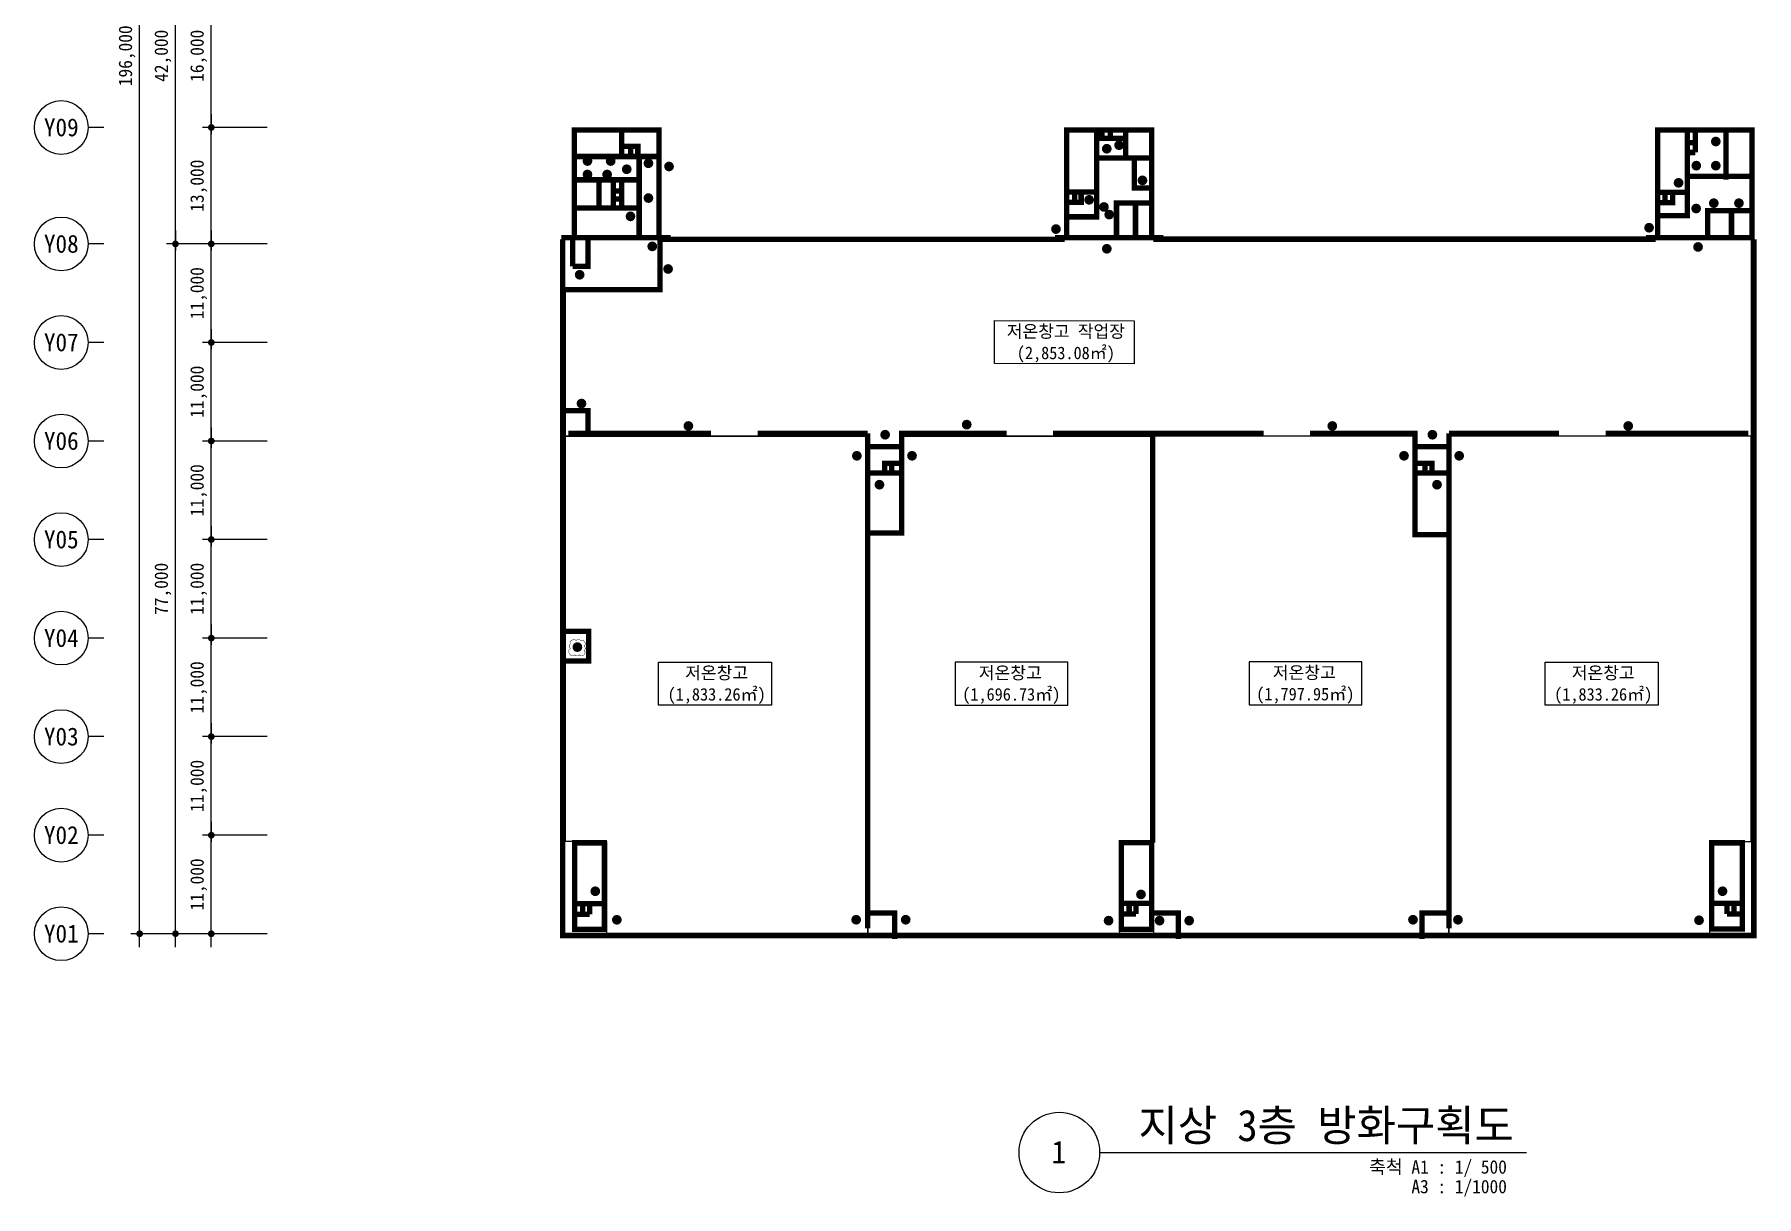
# Model space of a CAD drawing. Header units: millimetres. Extents: x 1075590 to 2680347, y 170599 to 729436.
# Drawn here: x 1075590 to 1267894, y 170599 to 300317 of the extents above; entities that cross this region are included whole.
import ezdxf
from ezdxf.enums import TextEntityAlignment as Align

# ---------------------------------------------------------------- set-up
doc = ezdxf.new("R2010")
doc.units = ezdxf.units.MM
doc.header["$LTSCALE"] = 5
doc.header["$MEASUREMENT"] = 0
doc.header["$PDSIZE"] = -10
for name, pattern in [('DASHDOTX2', [2, 1, -0.5, 0, -0.5]), ('HID', [2, 1.1, -0.9]), ('HIDDEN', [0.375, 0.25, -0.125]), ('PHANTOM2', [1.25, 0.625, -0.125, 0.125, -0.125, 0.125, -0.125])]:
    doc.linetypes.add(name, pattern=pattern)
doc.layers.get('0').update_dxf_attribs({"linetype": 'CONTINUOUS'})
doc.layers.get('Defpoints').update_dxf_attribs({"color": 153, "linetype": 'CONTINUOUS'})
doc.layers.add('0_방화구획 면적', color=7, linetype='CONTINUOUS', plot=False)
for name, color, linetype, lineweight in [('A-AXIS-BUBL', 7, 'CONTINUOUS', 25), ('A-DIMS', 7, 'CONTINUOUS', 25), ('A-DWXM-SHUT', 4, 'HID', 25), ('A-MKXS-MAK2', 3, 'DASHDOTX2', 25), ('A-XXXX-FIRE', 4, 'HIDDEN', 25), ('A-XXXX-SYMB', 7, 'CONTINUOUS', 25), ('A-XXXX-TXT1', 3, 'CONTINUOUS', 25), ('A-XXXX-TXT2', 3, 'CONTINUOUS', 25), ('REV-202205', 20, 'CONTINUOUS', 25)]:
    doc.layers.add(name, color=color, linetype=linetype, lineweight=lineweight)
doc.styles.add('HY울릉도L', font='')
doc.styles.add('돋움체', font='')
doc.styles.add('맑은고딕', font='')
doc.styles.get('HY울릉도L').set_extended_font_data('HYwulM')
doc.styles.get('돋움체').set_extended_font_data('DotumChe')
doc.styles.get('맑은고딕').set_extended_font_data('DotumChe')
doc.dimstyles.new('CDIM', dxfattribs={"dimtxt": 3, "dimasz": 1.5, "dimexe": 2, "dimexo": 1, "dimgap": 1, "dimtad": 1, "dimdec": 0, "dimrnd": 0.5, "dimzin": 0, "dimdsep": 32, "dimlunit": 6, "dimtxsty": 'HY울릉도L', "dimblk1": '_CIDOT', "dimblk2": '_CIDOT', "dimsah": 1, "dimcen": 5.5, "dimclrd": 2, "dimclre": 2, "dimclrt": 7, "dimadec": 0, "dimazin": 0, "dimtfac": 1, "dimtdec": 0, "dimtix": 1, "dimtmove": 2, "dimatfit": 1, "dimldrblk": '_CIDOT', "dimfxl": 1, "dimtolj": 1, "dimtzin": 0, "dimlwd": -1, "dimarcsym": 0})

# ---------------------------------------------------------------- blocks, each defined once
blk = doc.blocks.new('_CIDOT')
at = {"color": 0, "linetype": 'ByBlock'}
blk.add_line((2, 0), (-1, 0), dxfattribs=at)
at = {"color": 0, "linetype": 'ByBlock', "const_width": 0.5}
blk.add_lwpolyline([(-0.25, 0, 1), (0.25, 0, 1)], format="xyb", close=True, dxfattribs=at)
blk = doc.blocks.new('*D4')
at = {"layer": 'A-DIMS', "lineweight": -2, "transparency": 16777216}
for p, q in [((93193, 67121), (85943, 67121)), ((93193, 56121), (85943, 56121))]:
    blk.add_line(p, q, dxfattribs=at)
at = {"layer": 'A-DIMS', "transparency": 16777216}
blk.add_line((86943, 56871), (86943, 66371), dxfattribs=at)
at = {"layer": 'Defpoints', "color": 0, "transparency": 16777216}
for p in [(86943, 67121), (93693, 67121), (93693, 56121)]:
    blk.add_point(p, dxfattribs=at)
at = {"layer": 'A-DIMS', "transparency": 16777216, "xscale": 750, "yscale": 750, "zscale": 750}
for p, rotation in [((86943, 67121), 90), ((86943, 56121), 270)]:
    blk.add_blockref('_CIDOT', p, dxfattribs=dict(at, rotation=rotation))
at = {"layer": 'A-DIMS', "color": 3, "transparency": 16777216, "insert": (85538, 61621), "char_height": 1500, "attachment_point": 5, "rotation": 90, "style": '맑은고딕'}
blk.add_mtext('\\A1;11,000', dxfattribs=at)
blk = doc.blocks.new('*D5')
at = {"layer": 'A-DIMS', "lineweight": -2, "transparency": 16777216}
for p, q in [((93193, 78121), (85943, 78121)), ((93193, 67121), (85943, 67121))]:
    blk.add_line(p, q, dxfattribs=at)
at = {"layer": 'A-DIMS', "transparency": 16777216}
blk.add_line((86943, 67871), (86943, 77371), dxfattribs=at)
at = {"layer": 'Defpoints', "color": 0, "transparency": 16777216}
for p in [(86943, 78121), (93693, 78121), (93693, 67121)]:
    blk.add_point(p, dxfattribs=at)
at = {"layer": 'A-DIMS', "transparency": 16777216, "xscale": 750, "yscale": 750, "zscale": 750}
for p, rotation in [((86943, 78121), 90), ((86943, 67121), 270)]:
    blk.add_blockref('_CIDOT', p, dxfattribs=dict(at, rotation=rotation))
at = {"layer": 'A-DIMS', "color": 3, "transparency": 16777216, "insert": (85538, 72621), "char_height": 1500, "attachment_point": 5, "rotation": 90, "style": '맑은고딕'}
blk.add_mtext('\\A1;11,000', dxfattribs=at)
blk = doc.blocks.new('*D6')
at = {"layer": 'A-DIMS', "lineweight": -2, "transparency": 16777216}
for p, q in [((93193, 89121), (85943, 89121)), ((93193, 78121), (85943, 78121))]:
    blk.add_line(p, q, dxfattribs=at)
at = {"layer": 'A-DIMS', "transparency": 16777216}
blk.add_line((86943, 78871), (86943, 88371), dxfattribs=at)
at = {"layer": 'Defpoints', "color": 0, "transparency": 16777216}
for p in [(86943, 89121), (93693, 89121), (93693, 78121)]:
    blk.add_point(p, dxfattribs=at)
at = {"layer": 'A-DIMS', "transparency": 16777216, "xscale": 750, "yscale": 750, "zscale": 750}
for p, rotation in [((86943, 89121), 90), ((86943, 78121), 270)]:
    blk.add_blockref('_CIDOT', p, dxfattribs=dict(at, rotation=rotation))
at = {"layer": 'A-DIMS', "color": 3, "transparency": 16777216, "insert": (85538, 83621), "char_height": 1500, "attachment_point": 5, "rotation": 90, "style": '맑은고딕'}
blk.add_mtext('\\A1;11,000', dxfattribs=at)
blk = doc.blocks.new('*D7')
at = {"layer": 'A-DIMS', "lineweight": -2, "transparency": 16777216}
for p, q in [((93193, 100121), (85943, 100121)), ((93193, 89121), (85943, 89121))]:
    blk.add_line(p, q, dxfattribs=at)
at = {"layer": 'A-DIMS', "transparency": 16777216}
blk.add_line((86943, 89871), (86943, 99371), dxfattribs=at)
at = {"layer": 'Defpoints', "color": 0, "transparency": 16777216}
for p in [(86943, 100121), (93693, 100121), (93693, 89121)]:
    blk.add_point(p, dxfattribs=at)
at = {"layer": 'A-DIMS', "transparency": 16777216, "xscale": 750, "yscale": 750, "zscale": 750}
for p, rotation in [((86943, 100121), 90), ((86943, 89121), 270)]:
    blk.add_blockref('_CIDOT', p, dxfattribs=dict(at, rotation=rotation))
at = {"layer": 'A-DIMS', "color": 3, "transparency": 16777216, "insert": (85538, 94621), "char_height": 1500, "attachment_point": 5, "rotation": 90, "style": '맑은고딕'}
blk.add_mtext('\\A1;11,000', dxfattribs=at)
blk = doc.blocks.new('*D8')
at = {"layer": 'A-DIMS', "lineweight": -2, "transparency": 16777216}
for p, q in [((93193, 111121), (85943, 111121)), ((93193, 100121), (85943, 100121))]:
    blk.add_line(p, q, dxfattribs=at)
at = {"layer": 'A-DIMS', "transparency": 16777216}
blk.add_line((86943, 100871), (86943, 110371), dxfattribs=at)
at = {"layer": 'Defpoints', "color": 0, "transparency": 16777216}
for p in [(86943, 111121), (93693, 111121), (93693, 100121)]:
    blk.add_point(p, dxfattribs=at)
at = {"layer": 'A-DIMS', "transparency": 16777216, "xscale": 750, "yscale": 750, "zscale": 750}
for p, rotation in [((86943, 111121), 90), ((86943, 100121), 270)]:
    blk.add_blockref('_CIDOT', p, dxfattribs=dict(at, rotation=rotation))
at = {"layer": 'A-DIMS', "color": 3, "transparency": 16777216, "insert": (85538, 105621), "char_height": 1500, "attachment_point": 5, "rotation": 90, "style": '맑은고딕'}
blk.add_mtext('\\A1;11,000', dxfattribs=at)
blk = doc.blocks.new('*D9')
at = {"layer": 'A-DIMS', "lineweight": -2, "transparency": 16777216}
for p, q in [((93193, 122121), (85943, 122121)), ((93193, 111121), (85943, 111121))]:
    blk.add_line(p, q, dxfattribs=at)
at = {"layer": 'A-DIMS', "transparency": 16777216}
blk.add_line((86943, 111871), (86943, 121371), dxfattribs=at)
at = {"layer": 'Defpoints', "color": 0, "transparency": 16777216}
for p in [(86943, 122121), (93693, 122121), (93693, 111121)]:
    blk.add_point(p, dxfattribs=at)
at = {"layer": 'A-DIMS', "transparency": 16777216, "xscale": 750, "yscale": 750, "zscale": 750}
for p, rotation in [((86943, 122121), 90), ((86943, 111121), 270)]:
    blk.add_blockref('_CIDOT', p, dxfattribs=dict(at, rotation=rotation))
at = {"layer": 'A-DIMS', "color": 3, "transparency": 16777216, "insert": (85538, 116621), "char_height": 1500, "attachment_point": 5, "rotation": 90, "style": '맑은고딕'}
blk.add_mtext('\\A1;11,000', dxfattribs=at)
blk = doc.blocks.new('*D10')
at = {"layer": 'A-DIMS', "lineweight": -2, "transparency": 16777216}
for p, q in [((93193, 135121), (85943, 135121)), ((93193, 122121), (85943, 122121))]:
    blk.add_line(p, q, dxfattribs=at)
at = {"layer": 'A-DIMS', "transparency": 16777216}
blk.add_line((86943, 122871), (86943, 134371), dxfattribs=at)
at = {"layer": 'Defpoints', "color": 0, "transparency": 16777216}
for p in [(86943, 135121), (93693, 135121), (93693, 122121)]:
    blk.add_point(p, dxfattribs=at)
at = {"layer": 'A-DIMS', "transparency": 16777216, "xscale": 750, "yscale": 750, "zscale": 750}
for p, rotation in [((86943, 135121), 90), ((86943, 122121), 270)]:
    blk.add_blockref('_CIDOT', p, dxfattribs=dict(at, rotation=rotation))
at = {"layer": 'A-DIMS', "color": 3, "transparency": 16777216, "insert": (85538, 128621), "char_height": 1500, "attachment_point": 5, "rotation": 90, "style": '맑은고딕'}
blk.add_mtext('\\A1;13,000', dxfattribs=at)
blk = doc.blocks.new('*D11')
at = {"layer": 'A-DIMS', "lineweight": -2, "transparency": 16777216}
for p, q in [((93193, 151121), (85943, 151121)), ((93193, 135121), (85943, 135121))]:
    blk.add_line(p, q, dxfattribs=at)
at = {"layer": 'A-DIMS', "transparency": 16777216}
blk.add_line((86943, 135871), (86943, 150371), dxfattribs=at)
at = {"layer": 'Defpoints', "color": 0, "transparency": 16777216}
for p in [(86943, 151121), (93693, 151121), (93693, 135121)]:
    blk.add_point(p, dxfattribs=at)
at = {"layer": 'A-DIMS', "transparency": 16777216, "xscale": 750, "yscale": 750, "zscale": 750}
for p, rotation in [((86943, 151121), 90), ((86943, 135121), 270)]:
    blk.add_blockref('_CIDOT', p, dxfattribs=dict(at, rotation=rotation))
at = {"layer": 'A-DIMS', "color": 3, "transparency": 16777216, "insert": (85538, 143121), "char_height": 1500, "attachment_point": 5, "rotation": 90, "style": '맑은고딕'}
blk.add_mtext('\\A1;16,000', dxfattribs=at)
blk = doc.blocks.new('*D20')
at = {"layer": 'A-DIMS', "lineweight": -2, "transparency": 16777216}
for p, q in [((93193, 122121), (81943, 122121)), ((93193, 45121), (81943, 45121))]:
    blk.add_line(p, q, dxfattribs=at)
at = {"layer": 'A-DIMS', "transparency": 16777216}
blk.add_line((82943, 45871), (82943, 121371), dxfattribs=at)
at = {"layer": 'Defpoints', "color": 0, "transparency": 16777216}
for p in [(82943, 122121), (93693, 122121), (93693, 45121)]:
    blk.add_point(p, dxfattribs=at)
at = {"layer": 'A-DIMS', "transparency": 16777216, "xscale": 750, "yscale": 750, "zscale": 750}
for p, rotation in [((82943, 122121), 90), ((82943, 45121), 270)]:
    blk.add_blockref('_CIDOT', p, dxfattribs=dict(at, rotation=rotation))
at = {"layer": 'A-DIMS', "color": 3, "transparency": 16777216, "insert": (81542, 83621), "char_height": 1500, "attachment_point": 5, "rotation": 90, "style": '맑은고딕'}
blk.add_mtext('\\A1;77,000', dxfattribs=at)
blk = doc.blocks.new('*D21')
at = {"layer": 'A-DIMS', "lineweight": -2, "transparency": 16777216}
for p, q in [((93193, 241121), (77943, 241121)), ((93193, 45121), (77943, 45121))]:
    blk.add_line(p, q, dxfattribs=at)
at = {"layer": 'A-DIMS', "transparency": 16777216}
blk.add_line((78943, 45871), (78943, 240371), dxfattribs=at)
at = {"layer": 'Defpoints', "color": 0, "transparency": 16777216}
for p in [(78943, 241121), (93693, 241121), (93693, 45121)]:
    blk.add_point(p, dxfattribs=at)
at = {"layer": 'A-DIMS', "transparency": 16777216, "xscale": 750, "yscale": 750, "zscale": 750}
for p, rotation in [((78943, 241121), 90), ((78943, 45121), 270)]:
    blk.add_blockref('_CIDOT', p, dxfattribs=dict(at, rotation=rotation))
at = {"layer": 'A-DIMS', "color": 3, "transparency": 16777216, "insert": (77538, 143121), "char_height": 1500, "attachment_point": 5, "rotation": 90, "style": '맑은고딕'}
blk.add_mtext('\\A1;196,000', dxfattribs=at)
blk = doc.blocks.new('*D22')
at = {"layer": 'A-DIMS', "lineweight": -2, "transparency": 16777216}
for p, q in [((93193, 56121), (85943, 56121)), ((93193, 45121), (85943, 45121))]:
    blk.add_line(p, q, dxfattribs=at)
at = {"layer": 'A-DIMS', "transparency": 16777216}
blk.add_line((86943, 45871), (86943, 55371), dxfattribs=at)
at = {"layer": 'Defpoints', "color": 0, "transparency": 16777216}
for p in [(86943, 56121), (93693, 56121), (93693, 45121)]:
    blk.add_point(p, dxfattribs=at)
at = {"layer": 'A-DIMS', "transparency": 16777216, "xscale": 750, "yscale": 750, "zscale": 750}
for p, rotation in [((86943, 56121), 90), ((86943, 45121), 270)]:
    blk.add_blockref('_CIDOT', p, dxfattribs=dict(at, rotation=rotation))
at = {"layer": 'A-DIMS', "color": 3, "transparency": 16777216, "insert": (85538, 50621), "char_height": 1500, "attachment_point": 5, "rotation": 90, "style": '맑은고딕'}
blk.add_mtext('\\A1;11,000', dxfattribs=at)
blk = doc.blocks.new('*D23')
at = {"layer": 'A-DIMS', "lineweight": -2, "transparency": 16777216}
for p, q in [((93193, 164121), (81943, 164121)), ((93193, 122121), (81943, 122121))]:
    blk.add_line(p, q, dxfattribs=at)
at = {"layer": 'A-DIMS', "transparency": 16777216}
blk.add_line((82943, 122871), (82943, 163371), dxfattribs=at)
at = {"layer": 'Defpoints', "color": 0, "transparency": 16777216}
for p in [(82943, 164121), (93693, 164121), (93693, 122121)]:
    blk.add_point(p, dxfattribs=at)
at = {"layer": 'A-DIMS', "transparency": 16777216, "xscale": 750, "yscale": 750, "zscale": 750}
for p, rotation in [((82943, 164121), 90), ((82943, 122121), 270)]:
    blk.add_blockref('_CIDOT', p, dxfattribs=dict(at, rotation=rotation))
at = {"layer": 'A-DIMS', "color": 3, "transparency": 16777216, "insert": (81542, 143121), "char_height": 1500, "attachment_point": 5, "rotation": 90, "style": '맑은고딕'}
blk.add_mtext('\\A1;42,000', dxfattribs=at)
blk = doc.blocks.new('DIM(210222)')
for p, q in [((74943, 135120.6), (73193, 135120.6)), ((74943, 122120.6), (73193, 122120.6)), ((74943, 111120.6), (73193, 111120.6)), ((74943, 100120.6), (73193, 100120.6)), ((74943, 89120.6), (73193, 89120.6)), ((74943, 78120.6), (73193, 78120.6)), ((74943, 67120.6), (73193, 67120.6)), ((74943, 56120.6), (73193, 56120.6)), ((74943, 45120.6), (73193, 45120.6))]:
    blk.add_line(p, q)
at = {"layer": 'A-AXIS-BUBL', "ltscale": 0.2}
for centre in [(70193, 135120.6), (70193, 122120.6), (70193, 111120.6), (70193, 100120.6), (70193, 89120.6), (70193, 78120.6), (70193, 67120.6), (70193, 56120.6), (70193, 45120.6)]:
    blk.add_circle(centre, 3000, dxfattribs=at)
at = {"layer": 'A-XXXX-TXT2', "ltscale": 0.2, "style": '맑은고딕'}
for s, p in [('Y09', (70193, 135120.6)), ('Y08', (70193, 122120.6)), ('Y07', (70193, 111120.6)), ('Y06', (70193, 100120.6)), ('Y05', (70193, 89120.6)), ('Y04', (70193, 78120.6)), ('Y03', (70193, 67120.6)), ('Y02', (70193, 56120.6)), ('Y01', (70193, 45120.6))]:
    blk.add_text(s, height=2000, dxfattribs=at).set_placement(p, align=Align.MIDDLE)
at = {"layer": 'A-DIMS'}
for p1, p2, distance, picture, middle in [((93693, 45120.6), (93693, 241120.6), 14750, '*D21', (77538.1, 143120.6)), ((93693, 122120.6), (93693, 164120.6), 10750, '*D23', (81542.2, 143120.6)), ((93693, 135120.6), (93693, 151120.6), 6750, '*D11', (85538.1, 143120.6)), ((93693, 122120.6), (93693, 135120.6), 6750, '*D10', (85538.1, 128620.6)), ((93693, 45120.6), (93693, 122120.6), 10750, '*D20', (81542.2, 83620.6)), ((93693, 111120.6), (93693, 122120.6), 6750, '*D9', (85538.1, 116620.6)), ((93693, 100120.6), (93693, 111120.6), 6750, '*D8', (85538.1, 105620.6)), ((93693, 89120.6), (93693, 100120.6), 6750, '*D7', (85538.1, 94620.6)), ((93693, 78120.6), (93693, 89120.6), 6750, '*D6', (85538.1, 83620.6)), ((93693, 67120.6), (93693, 78120.6), 6750, '*D5', (85538.1, 72620.6)), ((93693, 56120.6), (93693, 67120.6), 6750, '*D4', (85538.1, 61620.6)), ((93693, 45120.6), (93693, 56120.6), 6750, '*D22', (85538.1, 50620.6))]:
    dim = blk.add_aligned_dim(p1=p1, p2=p2, distance=distance, dimstyle='CDIM', override={"dimscale": 500, "dimtxsty": '맑은고딕', "dimclrd": 256, "dimclre": 256, "dimclrt": 3}, dxfattribs=at)
    dim.commit()
    dim.dimension.update_dxf_attribs({"geometry": picture, "text_midpoint": middle})

msp = doc.modelspace()

# ---------------------------------------------------------------- hatches: boundary and pattern name
at = {"layer": 'A-MKXS-MAK2'}
for points in [[(1196162, 287958, -1), (1197253, 287958, -1)], [(1262799, 288367, 1), (1263889, 288367, 1)], [(1137891, 286186, -1), (1136801, 286186, -1)], [(1139390, 286186, 1), (1140480, 286186, 1)], [(1194788, 287559, -1), (1195879, 287559, -1)], [(1137891, 284686, 1), (1136801, 284686, 1)], [(1138992, 284686, -1), (1140082, 284686, -1)], [(1141182, 285273, -1), (1142272, 285273, -1)], [(1143609, 285936, -1), (1144699, 285936, -1)], [(1145909, 285582, -1), (1146999, 285582, -1)], [(1260619, 285671, 1), (1261709, 285671, 1)], [(1262799, 285671, 1), (1263889, 285671, 1)], [(1198775, 284031, -1), (1199865, 284031, -1)], [(1258639, 283755, -1), (1259729, 283755, -1)], [(1143609, 282054, -1), (1144699, 282054, -1)], [(1192820, 281859, -1), (1193910, 281859, -1)], [(1194477, 281061, -1), (1195567, 281061, -1)], [(1260603, 280886, -1), (1261693, 280886, -1)], [(1262573, 281485, -1), (1263664, 281485, -1)], [(1265382, 281485, -1), (1266473, 281485, -1)], [(1141604, 280012, -1), (1142694, 280012, -1)], [(1189119, 278593, -1), (1190209, 278593, -1)], [(1195062, 280208, -1), (1196152, 280208, -1)], [(1255347, 278744, -1), (1256437, 278744, -1)], [(1144036, 276661, -1), (1145126, 276661, -1)], [(1194794, 276393, -1), (1195884, 276393, -1)], [(1260815, 276598, -1), (1261905, 276598, -1)], [(1135929, 273494, -1), (1137019, 273494, -1)], [(1145803, 274138, -1), (1146893, 274138, -1)], [(1136132, 259116, -1), (1137222, 259116, -1)], [(1148070, 256613, -1), (1149160, 256613, -1)], [(1171130, 255639, -1), (1170039, 255639, -1)], [(1179150, 256767, -1), (1180240, 256767, -1)], [(1219975, 256613, -1), (1221065, 256613, -1)], [(1232241, 255639, -1), (1231151, 255639, -1)], [(1254110, 256613, 1), (1253020, 256613, 1)], [(1167973, 253286, -1), (1166883, 253286, -1)], [(1174132, 253286, -1), (1173042, 253286, -1)], [(1229073, 253286, -1), (1227983, 253286, -1)], [(1235232, 253286, -1), (1234142, 253286, -1)], [(1170496, 250060, -1), (1169406, 250060, -1)], [(1232756, 250060, -1), (1231666, 250060, -1)], [(1135674, 231930, 1), (1136764, 231930, 1)], [(1137674, 204677, 1), (1138764, 204677, 1)], [(1198610, 204322, 1), (1199700, 204322, 1)], [(1263551, 204677, 1), (1264641, 204677, 1)], [(1141171, 201492, -1), (1140081, 201492, -1)], [(1167896, 201498, -1), (1166806, 201498, -1)], [(1173426, 201498, -1), (1172336, 201498, -1)], [(1194991, 201397, 1), (1196081, 201397, 1)], [(1201776, 201397, -1), (1200685, 201397, -1)], [(1205081, 201397, -1), (1203991, 201397, -1)], [(1230074, 201498, -1), (1228984, 201498, -1)], [(1235095, 201498, -1), (1234005, 201498, -1)], [(1260923, 201440, 1), (1262013, 201440, 1)]]:
    msp.add_hatch(color=240, dxfattribs=at).paths.add_polyline_path(points)

# ---------------------------------------------------------------- linework, layer by layer
at = {"layer": '0_방화구획 면적'}
for points in [[(1233540, 255486), (1233540, 254486), (1229740, 254486), (1229740, 255486), (1172440, 255486), (1172440, 254486), (1168640, 254486), (1168640, 255486), (1134890, 255486), (1134890, 271736), (1145540, 271736), (1145540, 277436), (1267290, 277436), (1267290, 255486)], [(1198386, 263536), (1182787, 263574), (1182787, 268374), (1198386, 268336)], [(1168640, 199736), (1139490, 199736), (1139490, 210236), (1134890, 210236), (1134890, 255486), (1168640, 255486)], [(1233540, 199736), (1262690, 199736), (1262690, 210236), (1267290, 210236), (1267290, 255486), (1233540, 255486)], [(1157890, 225462), (1145290, 225462), (1145290, 230262), (1157890, 230262)], [(1178399, 225462), (1190999, 225462), (1190999, 230262), (1178399, 230262)], [(1211230, 225488), (1223830, 225488), (1223830, 230288), (1211230, 230288)], [(1256890, 225462), (1244290, 225462), (1244290, 230262), (1256890, 230262)]]:
    msp.add_lwpolyline(points, close=True, dxfattribs=at)
for points in [[(1200540, 210236), (1196740, 210236), (1196740, 199736), (1168640, 199736), (1168640, 244486), (1172440, 244486), (1172440, 255486), (1200540, 255486), (1200540, 210236)], [(1229740, 255486), (1200540, 255486), (1200540, 199736), (1233540, 199736), (1233540, 244486), (1229740, 244486), (1229740, 255686)]]:
    msp.add_lwpolyline(points, dxfattribs=at)
at = {"layer": 'A-DWXM-SHUT', "linetype": 'HIDDEN', "ltscale": 500, "const_width": 600}
msp.add_lwpolyline([(1134590, 277436), (1134590, 199736), (1267590, 199736), (1267590, 277436)], dxfattribs=at)
at = {"layer": 'A-DWXM-SHUT', "color": 6, "linetype": 'HID', "ltscale": 400, "const_width": 600}
for points in [[(1190640, 277436), (1145540, 277436)], [(1200532, 277466), (1256640, 277466)]]:
    msp.add_lwpolyline(points, dxfattribs=at)
at = {"layer": 'A-XXXX-FIRE', "color": 5, "linetype": 'PHANTOM2', "ltscale": 600, "const_width": 600}
for points in [[(1135894, 289636), (1145344, 289636), (1145344, 277636), (1135894, 277636)], [(1267394, 277636), (1256844, 277636), (1256844, 289636), (1267394, 289636)], [(1135908, 210083), (1139218, 210083), (1139218, 200414), (1135908, 200414)], [(1196944, 210107), (1200344, 210107), (1200344, 200436), (1196944, 200436)], [(1262876, 210083), (1266314, 210083), (1266314, 200458), (1262876, 200458)]]:
    msp.add_lwpolyline(points, close=True, dxfattribs=at)
for points in [[(1141158, 289636), (1141158, 286717)], [(1200344, 277636), (1200344, 289636), (1190844, 289636), (1190844, 277655)], [(1190844, 279961), (1194204, 279961), (1194204, 289636)], [(1194294, 288725), (1197455, 288725)], [(1194808, 288725), (1194808, 289636)], [(1195730, 288725), (1195730, 289636)], [(1197455, 286636), (1197455, 289636)], [(1256844, 280087), (1260169, 280087), (1260169, 289636)], [(1260169, 288229), (1261069, 288229)], [(1261069, 287142), (1261069, 289636)], [(1264469, 289636), (1264469, 284111)], [(1143119, 277636), (1143119, 286692), (1135894, 286692)], [(1142969, 286517), (1142969, 287836), (1141158, 287836)], [(1142169, 286692), (1142169, 287836)], [(1143119, 286692), (1145344, 286692)], [(1194294, 286511), (1200344, 286511)], [(1200340, 283181), (1198415, 283181), (1198415, 286556)], [(1260169, 287142), (1261069, 287142)], [(1267394, 284478), (1260169, 284478)], [(1143119, 284089), (1135894, 284089)], [(1138648, 281036), (1138648, 284089)], [(1140241, 281036), (1140241, 284089)], [(1140386, 282836), (1141056, 282836)], [(1141177, 281036), (1141177, 284089)], [(1190844, 282740), (1194204, 282740)], [(1190844, 281594), (1192476, 281594), (1192476, 282597)], [(1191764, 281594), (1191764, 282597)], [(1256844, 281548), (1258532, 281548), (1258532, 282707)], [(1256844, 282707), (1260169, 282707)], [(1257685, 281548), (1257685, 282707)], [(1135894, 280961), (1143119, 280961)], [(1140386, 281956), (1141056, 281956)], [(1196419, 277636), (1196419, 281496), (1200344, 281496)], [(1198543, 281496), (1198543, 277636)], [(1267594, 280641), (1262435, 280641), (1262435, 277636)], [(1265097, 277636), (1265097, 280641)], [(1135894, 277636), (1134440, 277636)], [(1134590, 271836), (1145440, 271836), (1145440, 277436)], [(1135694, 274436), (1135690, 277579)], [(1137394, 277636), (1137394, 274436), (1135694, 274436)], [(1146648, 277636), (1145344, 277636)], [(1189540, 277636), (1201640, 277636)], [(1256844, 277636), (1255540, 277636)], [(1134490, 258336), (1137390, 258336), (1137390, 255686)], [(1135194, 255786), (1151144, 255786)], [(1156344, 255786), (1168644, 255786)], [(1168644, 255786), (1168644, 200536)], [(1168844, 254310), (1172444, 254310), (1172444, 255786), (1184144, 255786)], [(1189344, 255786), (1212844, 255786)], [(1200444, 255786), (1200444, 210107)], [(1218044, 255786), (1229744, 255786), (1229744, 254306), (1233544, 254306)], [(1233544, 255786), (1233544, 200536)], [(1233544, 255786), (1245844, 255786)], [(1251044, 255786), (1266994, 255786)], [(1172444, 254486), (1172444, 244666), (1168644, 244666)], [(1229744, 254306), (1229744, 244486), (1233544, 244486)], [(1172444, 252447), (1170533, 252447), (1170533, 251365)], [(1171311, 251365), (1171311, 252452)], [(1229744, 252447), (1231655, 252447), (1231655, 251369)], [(1230877, 251369), (1230877, 252455)], [(1172444, 251361), (1168644, 251361)], [(1229744, 251361), (1233544, 251361)], [(1134490, 230386), (1137490, 230386), (1137490, 233686), (1134490, 233686)], [(1135869, 203301), (1139308, 203301)], [(1135869, 202114), (1137575, 202114)], [(1136798, 203201), (1136798, 202114)], [(1137575, 203201), (1137575, 202114)], [(1171640, 199336), (1171640, 202236), (1168840, 202236)], [(1196905, 203322), (1200344, 203322)], [(1196905, 202136), (1198612, 202136)], [(1197834, 203222), (1197834, 202136)], [(1198612, 203222), (1198612, 202136)], [(1203340, 199336), (1203340, 202236), (1200540, 202236)], [(1230540, 199336), (1230540, 202236), (1233340, 202236)], [(1266314, 203322), (1262876, 203322)], [(1264608, 203222), (1264608, 202136)], [(1266314, 202136), (1264608, 202136)], [(1265385, 203222), (1265385, 202136)]]:
    msp.add_lwpolyline(points, dxfattribs=at)
at = {"layer": 'A-XXXX-SYMB'}
msp.add_line((1194533, 175515), (1242222, 175515), dxfattribs=at)
msp.add_circle((1190033, 175515), 4500, dxfattribs=at)
at = {"layer": 'REV-202205', "const_width": 50}
msp.add_lwpolyline([(1135440, 231075, 0.5205671), (1135940, 231075, 0.5205671), (1136440, 231075, 0.5205671), (1136940, 231075, 0.5205671), (1136975, 231541, 0.5205671), (1136975, 232041, 0.5205671), (1136975, 232541, 0.5205671), (1136585, 232650, 0.5205671), (1136085, 232650, 0.5205671), (1135585, 232650, 0.5205671), (1135440, 232295, 0.5205671), (1135440, 231795, 0.5205671)], format="xyb", close=True, dxfattribs=at)

# ---------------------------------------------------------------- block references
msp.add_blockref('DIM(210222)', (1008397, 154815))

# ---------------------------------------------------------------- texts
at = {"layer": '0_방화구획 면적', "style": '돋움체'}
for s, p in [('저온창고 작업장', (1190769, 267174)), ('(2,853.08㎡)', (1190769, 264774)), ('저온창고', (1151773, 229062)), ('저온창고', (1184565, 229062)), ('저온창고', (1217395, 229088)), ('저온창고', (1250773, 229062)), ('(1,833.26㎡)', (1151773, 226662)), ('(1,696.73㎡)', (1184675, 226662)), ('(1,797.95㎡)', (1217505, 226688)), ('(1,833.26㎡)', (1250773, 226662))]:
    msp.add_text(s, height=1400, dxfattribs=at).set_placement(p, align=Align.MIDDLE_CENTER)
at = {"layer": 'A-XXXX-TXT1', "style": '맑은고딕'}
msp.add_text('지상 3층 방화구획도', height=3500, dxfattribs=at).set_placement((1240793, 175741), align=Align.BOTTOM_RIGHT)
msp.add_text('1', height=2500, dxfattribs=at).set_placement((1189975, 175568), align=Align.MIDDLE)
for s, p in [('축척 A1 : 1/ 500', (1240014, 174654)), ('A3 : 1/1000', (1240014, 172465))]:
    msp.add_text(s, height=1500, dxfattribs=at).set_placement(p, align=Align.TOP_RIGHT)

doc.saveas('drawing.dxf')
